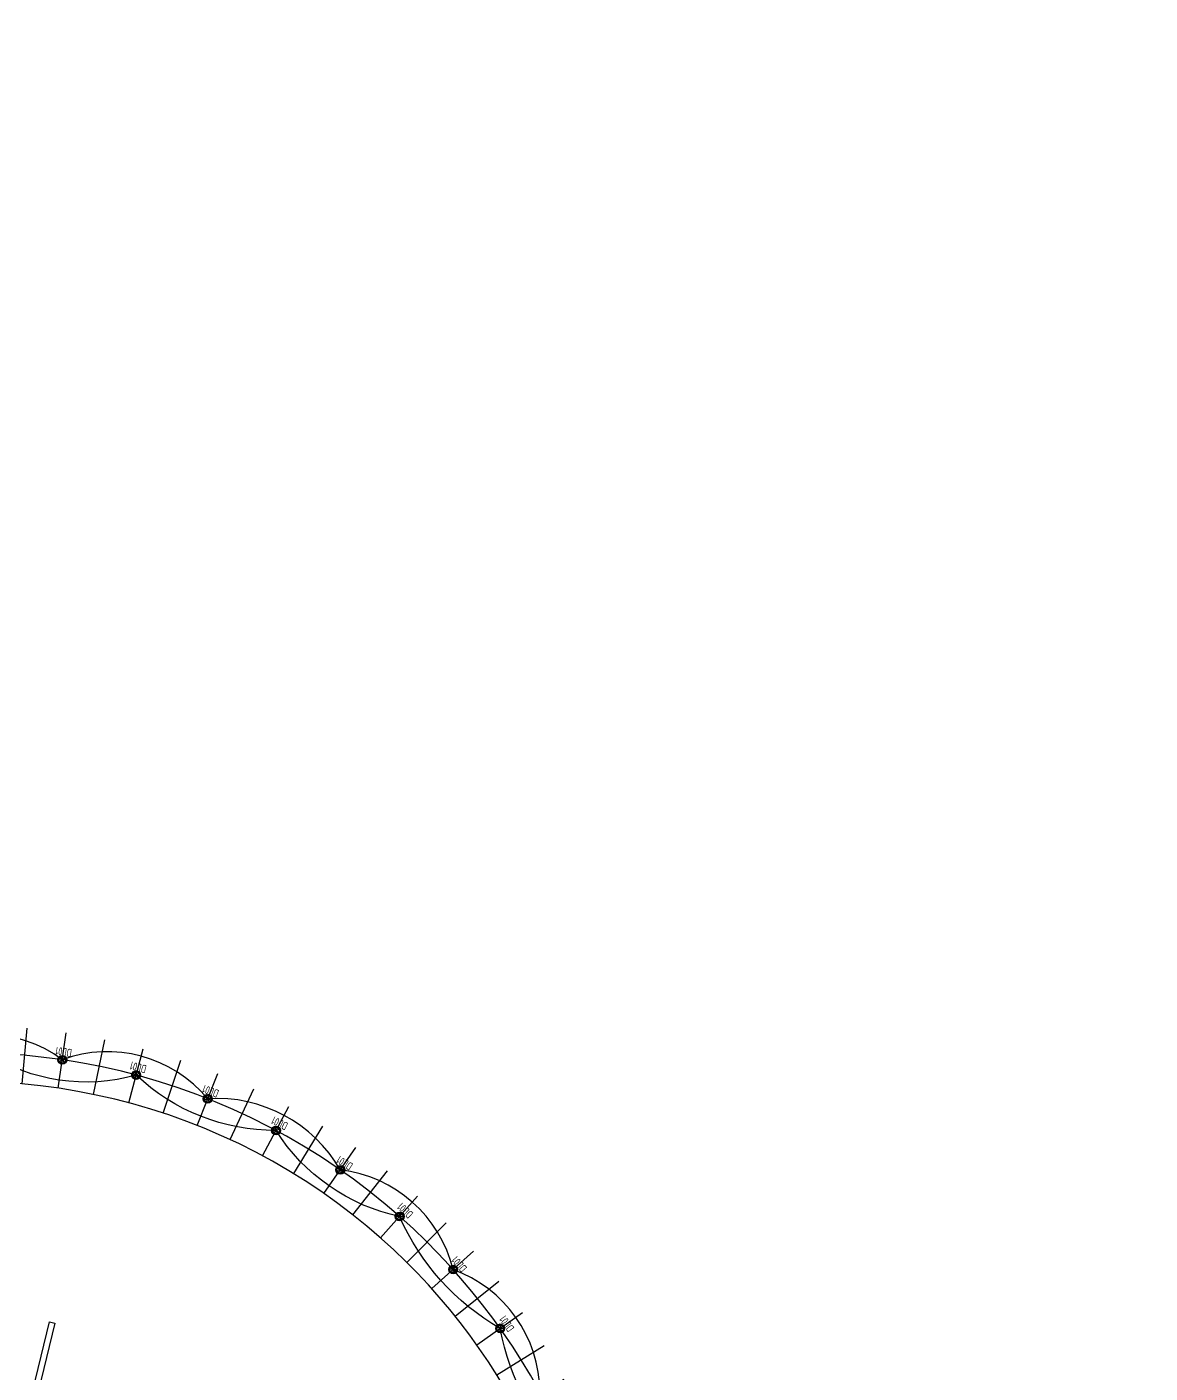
# Model space of a CAD drawing. Header units: inches. Extents: x 157503 to 1975928, y -20120 to 125851.
# Drawn here: x 1675915 to 1718014, y 75385 to 125851 of the extents above; entities that cross this region are included whole.
import ezdxf
from ezdxf.enums import TextEntityAlignment as Align
from ezdxf.xclip import XClip

# ---------------------------------------------------------------- set-up
doc = ezdxf.new("R2010")
doc.units = ezdxf.units.IN
doc.header["$MEASUREMENT"] = 0
doc.linetypes.add('DOT2', pattern=[0.125, 0, -0.125])
doc.layers.get('0').update_dxf_attribs({"color": 253})
for name, color, linetype in [('0-DL01', 1, 'Continuous'), ('A-FLOR-OTLN', 8, 'DOT2'), ('A-WALL-E', 8, 'Continuous'), ('CABLETRAY', 4, 'Continuous'), ('LT-220V', 5, 'Continuous'), ('吊顶', 8, 'Continuous')]:
    doc.layers.add(name, color=color, linetype=linetype)
doc.styles.add('GBZITI', font='gbenor.shx', dxfattribs={"height": 350, "bigfont": 'gbcbig.shx'})

# ---------------------------------------------------------------- blocks, each defined once
blk = doc.blocks.new('DL01')
at = {"layer": '0-DL01'}
for p, q in [((-89, -89), (89, 89)), ((89, -89), (-89, 89))]:
    blk.add_line(p, q, dxfattribs=at)
for radius in [165, 126]:
    blk.add_circle((0, 0), radius, dxfattribs=at)
at = {"layer": '0-DL01', "style": 'GBZITI', "width": 0.8}
blk.add_text('DL01', height=300, dxfattribs=at).set_placement((0, -450, 0), align=Align.CENTER)
blk = doc.blocks.new('*U18')
blk.add_lwpolyline([(0, -1), (0, -2095)])
blk = doc.blocks.new('*U19')
at = {"color": 0, "linetype": 'ByBlock', "lineweight": -2, "transparency": 16777216}
for p, rotation in [((1671692, 86234), 184.8359522028929), ((1673042, 86309), 181.5305571303044), ((1674393, 86306), 178.2251620577157), ((1669018, 85851), 191.4467423480703), ((1670349, 86081), 188.1413472754817), ((1675742, 86225), 174.9197669851271), ((1677084, 86067), 171.6143719125386), ((1678415, 85831), 168.30897683995), ((1667701, 85545), 194.7530681846947), ((1679730, 85519), 165.0035817673614), ((1666405, 85163), 198.0641351724245), ((1681025, 85132), 161.6981866947728), ((1665133, 84707), 201.3752021601543), ((1682295, 84671), 158.3927916221841), ((1663889, 84178), 204.6862691478844), ((1683537, 84137), 155.0873965495954), ((1662678, 83579), 207.9973361356143), ((1684745, 83533), 151.7820014770066), ((1661504, 82910), 211.3084031233443), ((1685917, 82860), 148.4766064044178), ((1660370, 82175), 214.6194701110742), ((1687048, 82120), 145.1712113318291), ((1659280, 81375), 217.9305370988042), ((1688135, 81317), 141.8658162592403), ((1658239, 80514), 221.2416040865342), ((1689173, 80452), 138.5604211866518), ((1657249, 79594), 224.5526710742643), ((1690160, 79528), 135.2486558814398), ((1656313, 78619), 227.8637380619942), ((1691092, 78550), 131.9366675401024), ((1655436, 77591), 231.1748050497243), ((1691966, 77519), 128.624679198765), ((1654620, 76514), 234.4858720374543), ((1692779, 76439), 125.3126908574276), ((1653867, 75391), 237.7969390251843), ((1693528, 75314), 122.0007025160901), ((1653180, 74228), 241.1080060129144), ((1694210, 74148), 118.6887141747526), ((1652561, 73026), 244.4190730006442), ((1694825, 72944), 115.3767258334151), ((1652013, 71791), 247.7301399883741), ((1695368, 71707), 112.0647374920777), ((1651537, 70526), 251.0412069761041), ((1695839, 70440), 108.7527491507402), ((1651135, 69236), 254.3522739638341), ((1696237, 69148), 105.4407608094026), ((1650809, 67924), 257.6633409515638), ((1696559, 67836), 102.1287724680652), ((1650558, 66596), 260.9744079392938), ((1696804, 66507), 98.81678412672782), ((1650385, 65256), 264.2854749270239), ((1696973, 65166), 95.50479578539033), ((1650289, 63908), 267.5965419147538), ((1697064, 63818), 92.19280744405312), ((1650272, 62557), 270.9076089024836), ((1697073, 62466), 88.65267468013826), ((1650332, 61206), 274.2186758902137), ((1697005, 61117), 85.57971602644248), ((1650470, 59862), 277.5297428779438), ((1650686, 58528), 280.8408098656737), ((1650978, 57209), 284.1518768534036), ((1651347, 55908), 287.4629438411334), ((1651789, 54631), 290.7740108288635), ((1652305, 53382), 294.0850778165935), ((1652892, 52165), 297.3961448043236), ((1653548, 50983), 300.7072117920536)]:
    blk.add_blockref('*U18', p, dxfattribs=dict(at, rotation=rotation))
blk = doc.blocks.new('A$Cb2c823c0')
at = {"layer": 'CABLETRAY', "color": 8}
for p, q in [((21963, 66875), (26303, 84718)), ((26497, 84671), (22157, 66828)), ((26303, 84718), (26497, 84671))]:
    blk.add_line(p, q, dxfattribs=at)
blk = doc.blocks.new('A$Cbd8d7c8c')
at = {"layer": 'A-FLOR-OTLN'}
for points in [[(-22721, -15690), (-43719, -33393, 0.413756), (-43992, -36561, 0.189672), (122158, -126683, 0.414786), (124666, -124719), (133885, -48362, 0.379931), (116453, -23208, 0.236452)], [(116453, -23208, 0.676528), (91603, -58031, 0.500314)]]:
    blk.add_lwpolyline(points, format="xyb", dxfattribs=at)
at = {"layer": 'A-WALL-E'}
for radius, start, end in [(33976, 247.9974, 256.6653), (34176, 248.1364, 256.4967)]:
    blk.add_arc((115586, -26772), radius, start, end, dxfattribs=at)
at = {"layer": '吊顶', "const_width": 3}
blk.add_lwpolyline([(36525, -42886, 0.056654), (31390, -41079), (30859, -40958, -0.112536), (21289, -36344, -0.028917), (3039, -19971, 0.413532), (-634, -19953), (-31398, -50353, 0.414781), (-31416, -54033, 0.170492), (123964, -129415, 0.412564), (126841, -127143), (136318, -48656, 1.269195), (87077, -54393)], format="xyb", dxfattribs=at)

msp = doc.modelspace()

# ---------------------------------------------------------------- linework, layer by layer
for points in [[(1530212, 57080, 0.049983), (1569817, 23758, 0.0268), (1593576, 9322, 0.0268), (1618744, -2490, 0.029623), (1647850, -12330, 0.032446), (1680813, -19077, 0.00373), (1684653, -19577, 0.414775), (1688749, -16371), (1697833, 58868, 0.03594), (1698154, 63145, 0.212228), (1689920, 81226, 0.248221), (1667652, 86642, 0.510592), (1653003, 49818, 0.510592)], [(1697005, 61117, 0.020115), (1697080, 63142, 0.212154), (1689208, 80421, 0.248221), (1667916, 85600, 0.510592), (1653910, 50393)]]:
    msp.add_lwpolyline(points, format="xyb")
at = {"layer": 'LT-220V', "color": 5}
for points in [[(1698137, 63859, 0.308895), (1697272, 69434, 0.28887), (1695153, 74664, 0.310232), (1691891, 79268, 0.312409), (1687662, 83002, 0.285362), (1682691, 85670, 0.317312), (1677241, 87130, 0.313138), (1671602, 87304, 0.318762), (1666072, 86185, 0.31932), (1660945, 83828, 0.315552), (1656495, 80360, 0.292335), (1652957, 75964, 0.294618), (1650521, 70875, 0.319505), (1649316, 65363, 0.293716), (1649405, 59721, 0.322677), (1650785, 54250, -0.178035)], [(1696364, 72110, -0.162078), (1693655, 77060, -0.16119), (1689885, 81257, -0.203026), (1685253, 84480, -0.193487), (1680008, 86557, -0.215321), (1674426, 87380, -0.191553), (1668804, 86904, -0.183887), (1663440, 85155, -0.199962), (1658620, 82223, -0.21042), (1654599, 78264, -0.204026), (1651592, 73490, -0.21699)]]:
    msp.add_lwpolyline(points, format="xyb", dxfattribs=at)

# ---------------------------------------------------------------- block references
at = {"ltscale": 10}
ref = msp.add_blockref('A$Cbd8d7c8c', (1581512, 154047), dxfattribs=at)
XClip(ref).set_block_clipping_path([(33737.5024453482, -58253.8739175466), (58527.5008306247, -28195.842069268)])
ref = msp.add_blockref('A$Cbd8d7c8c', (1569619, 168956), dxfattribs=at)
XClip(ref).set_block_clipping_path([(76291.0063025201, -72283.9918497168), (103268.9259821397, -47877.3086105986)])
for name, p in [('A$Cb2c823c0', (1650459, -7417)), ('*U19', (0, 0))]:
    msp.add_blockref(name, p)
at = {"layer": '0-DL01'}
for p, rotation in [((1677241, 87130), 170.6508638125998), ((1680008, 86557), 165.0103635986852), ((1682691, 85670), 159.3698633847705), ((1685253, 84480), 153.7293631708557), ((1687662, 83002), 148.0888629569411), ((1689885, 81257), 136.8078625291117), ((1691891, 79268), 131.167362315197), ((1693655, 77060), 125.5268621012823)]:
    msp.add_blockref('DL01', p, dxfattribs=dict(at, rotation=rotation))

doc.saveas('drawing.dxf')
